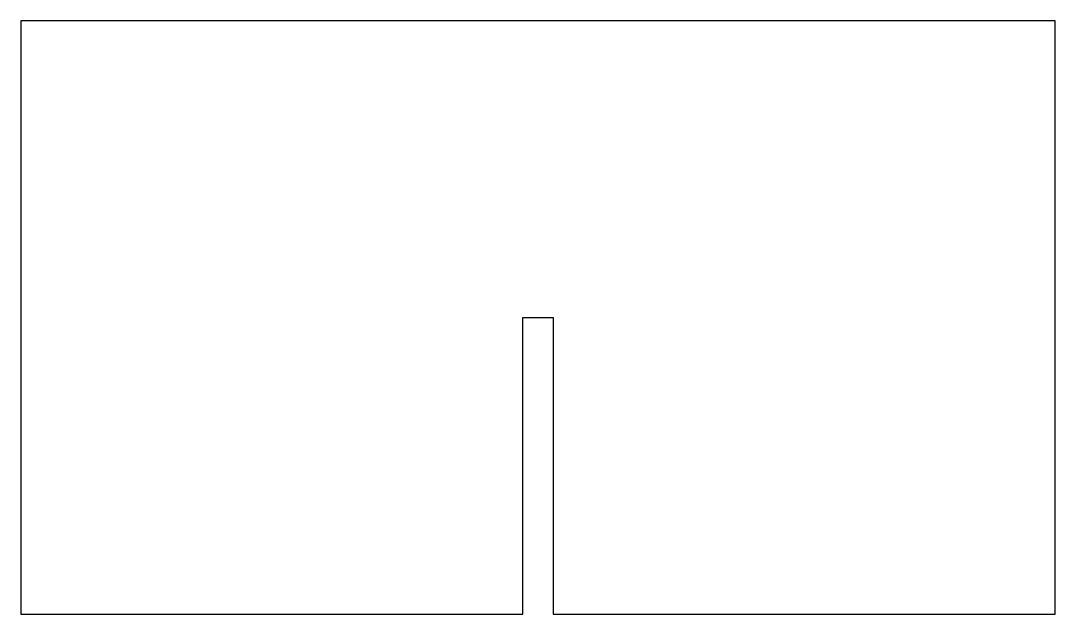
# Model space of a CAD drawing. Extents: x -167 to 172, y -34 to 161.
import ezdxf

# ---------------------------------------------------------------- set-up
doc = ezdxf.new("R2010")
doc.units = 0
doc.layers.get('0').update_dxf_attribs({"linetype": 'CONTINUOUS'})

msp = doc.modelspace()

# ---------------------------------------------------------------- linework, layer by layer
at = {"color": 7, "linetype": 'CONTINUOUS'}
for p, q in [((-167.35, 160.6), (-167.35, -34.4)), ((172.35, 160.6), (-167.35, 160.6)), ((172.35, -34.4), (172.35, 160.6)), ((-2.5, -34.4), (-2.5, 63.1)), ((-2.5, 63.1), (7.5, 63.1)), ((7.5, 63.1), (7.5, -34.4)), ((-167.35, -34.4), (-2.5, -34.4)), ((7.5, -34.4), (172.35, -34.4))]:
    msp.add_line(p, q, dxfattribs=at)

doc.saveas('drawing.dxf')
